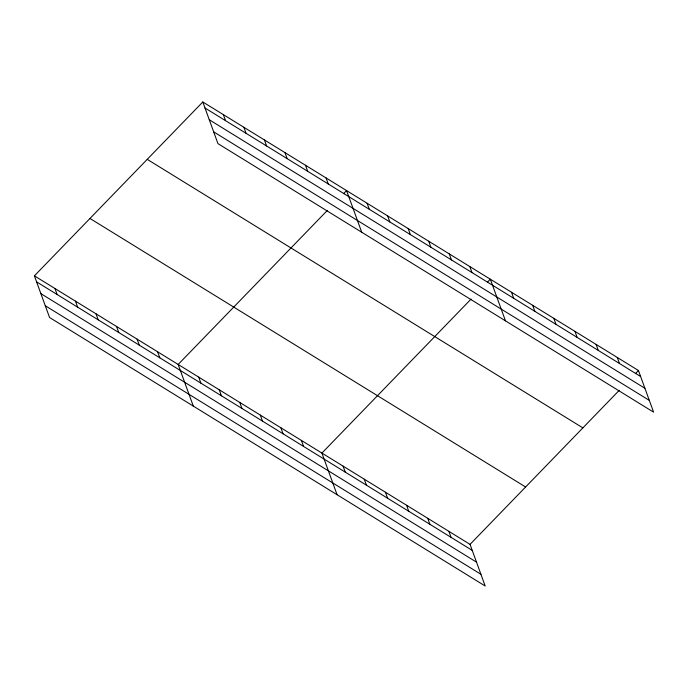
<?xml version="1.0" encoding="UTF-8"?>
<svg xmlns="http://www.w3.org/2000/svg" width="688" height="688" viewBox="0 0 688 688"><rect width="100%" height="100%" fill="white"/><g stroke="black" fill="none" stroke-linecap="round" stroke-linejoin="round"><path stroke-width="1.03" d="M34.4 275.845L470.042 544.38L485.195 586.03L49.562 317.495L34.4 275.845L202.805 101.97L638.438 370.505L653.6 412.155L217.958 143.62L202.805 101.97M327.299 210.476L178.158 364.459L193.319 406.109M343.596 193.646L346.563 190.585L361.725 232.234M471.056 299.099L321.924 453.074L337.077 494.724M487.362 282.261L490.32 279.208L505.482 320.857M470.042 544.38L619.174 390.397M635.48 373.567L638.438 370.505M204.998 107.999L640.631 376.534M209.272 119.755L644.914 388.29M213.684 131.864L649.317 400.399M147.232 159.349L582.865 427.884M89.973 218.466L525.615 487.001M36.593 281.865L472.226 550.4M40.876 293.621L476.509 562.156M45.279 305.739L480.921 574.274M617.282 357.459L619.475 363.488M596.118 344.421L598.311 350.441M574.962 331.375L577.155 337.404M553.806 318.338L555.999 324.358M532.641 305.291L534.834 311.311M511.485 292.245L513.678 298.274M469.784 266.548L471.977 272.568M449.247 253.889L451.44 259.909M428.71 241.23L430.903 247.25M408.173 228.562L410.366 234.591M387.636 215.903L389.829 221.932M367.1 203.244L369.293 209.272M326.026 177.925L328.219 183.954M448.877 531.334L451.07 537.362M305.489 165.266L307.682 171.295M427.721 518.296L429.914 524.316M284.952 152.607L287.145 158.636M406.556 505.25L408.749 511.27M264.416 139.948L266.609 145.976M385.4 492.204L387.593 498.232M243.879 127.289L246.072 133.317M364.236 479.166L366.429 485.186M223.342 114.629L225.535 120.658M343.08 466.12L345.273 472.149M301.387 440.415L303.58 446.443M280.85 427.755L283.043 433.784M260.313 415.096L262.498 421.125M239.768 402.437L241.961 408.466M219.231 389.778L221.424 395.806M198.694 377.119L200.887 383.147M157.621 351.8L159.814 357.829M137.084 339.141L139.277 345.17M116.547 326.482L118.74 332.51M96.01 313.823L98.203 319.851M75.474 301.163L77.667 307.192M54.937 288.504L57.13 294.524"/></g></svg>
